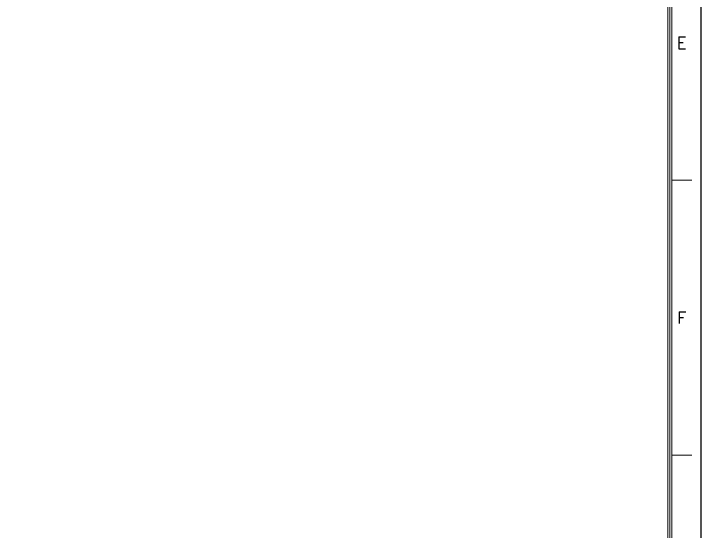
# Model space of a CAD drawing. Extents: x 0 to 24546, y -1194 to 5970.
# Drawn here: x 16401 to 18480, y 370 to 1934 of the extents above; entities that cross this region are included whole.
import ezdxf
from ezdxf.enums import TextEntityAlignment as Align

# ---------------------------------------------------------------- set-up
doc = ezdxf.new("R2010")
doc.units = 0
doc.header["$LTSCALE"] = 60
doc.layers.add('A', color=2, linetype='CONTINUOUS')
doc.layers.add('TITLE', color=7, linetype='CONTINUOUS')
doc.styles.add('ROMANS', font='ROMANS')

msp = doc.modelspace()

# ---------------------------------------------------------------- linework, layer by layer
at = {"layer": 'A', "lineweight": 5}
for p, q in [((18379.2, -1050), (18379.2, 5574)), ((18385.2, -1056), (18385.2, 5580)), ((18391.2, -1062), (18391.2, 5586))]:
    msp.add_line(p, q, dxfattribs=at)
at = {"layer": 'A'}
msp.add_lwpolyline([(8400, -1194), (18480, -1194), (18480, 5970), (8400, 5970)], close=True, dxfattribs=at)
at = {"layer": 'TITLE', "color": 6, "lineweight": 5}
for p, q in [((18391.2, 1431), (18451.2, 1431)), ((18391.2, 600), (18451.2, 600))]:
    msp.add_line(p, q, dxfattribs=at)

# ---------------------------------------------------------------- texts
at = {"layer": 'TITLE', "color": 6, "lineweight": 5, "style": 'ROMANS'}
for s, p in [('E', (18421.2, 1846.5)), ('F', (18421.2, 1015.5))]:
    msp.add_text(s, height=36, dxfattribs=at).set_placement(p, align=Align.MIDDLE)

doc.saveas('drawing.dxf')
